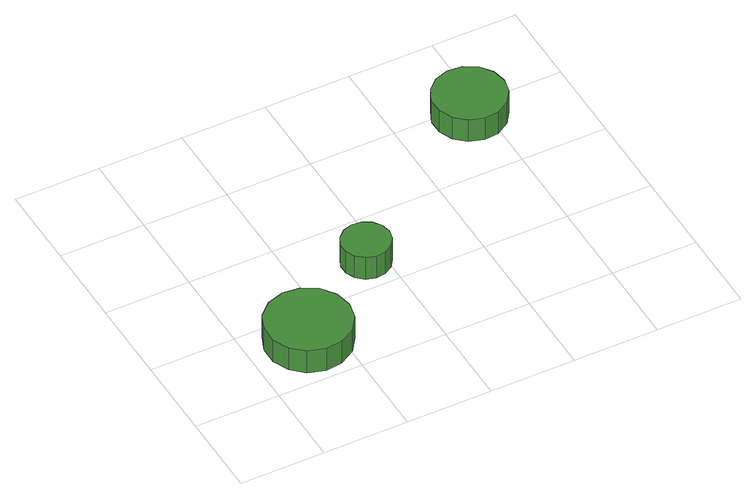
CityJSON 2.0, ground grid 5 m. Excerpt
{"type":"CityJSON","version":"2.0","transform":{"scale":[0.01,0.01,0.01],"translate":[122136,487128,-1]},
"CityObjects":{
"tree1":{"type":"SolitaryVegetationObject","attributes":{"function":"something"},"geometry":[{"type":"MultiSurface","lod":"1","boundaries":[[[0,1,2,3,4,5,6,7,8,9,10,11,12,13,14]],[[15,16,17,18,19,20,21,22,23,24,25,26,27,28,29]],[[0,29,28,1]],[[1,28,27,2]],[[2,27,26,3]],[[3,26,25,4]],[[4,25,24,5]],[[5,24,23,6]],[[6,23,22,7]],[[7,22,21,8]],[[8,21,20,9]],[[9,20,19,10]],[[10,19,18,11]],[[11,18,17,12]],[[12,17,16,13]],[[13,16,15,14]],[[14,15,29,0]]]}]},
"tree2":{"type":"SolitaryVegetationObject","attributes":{"function":"something"},"geometry":[{"type":"MultiSurface","lod":"1","boundaries":[[[30,31,32,33,34,35,36,37,38,39,40,41,42,43,44]],[[45,46,47,48,49,50,51,52,53,54,55,56,57,58,59]],[[30,59,58,31]],[[31,58,57,32]],[[32,57,56,33]],[[33,56,55,34]],[[34,55,54,35]],[[35,54,53,36]],[[36,53,52,37]],[[37,52,51,38]],[[38,51,50,39]],[[39,50,49,40]],[[40,49,48,41]],[[41,48,47,42]],[[42,47,46,43]],[[43,46,45,44]],[[44,45,59,30]]]}]},
"tree3":{"type":"SolitaryVegetationObject","attributes":{"function":"something"},"geometry":[{"type":"MultiSurface","lod":"1","boundaries":[[[60,61,62,63,64,65,66,67,68,69,70,71,72,73,74]],[[75,76,77,78,79,80,81,82,83,84,85,86,87,88,89]],[[60,89,88,61]],[[61,88,87,62]],[[62,87,86,63]],[[63,86,85,64]],[[64,85,84,65]],[[65,84,83,66]],[[66,83,82,67]],[[67,82,81,68]],[[68,81,80,69]],[[69,80,79,70]],[[70,79,78,71]],[[71,78,77,72]],[[72,77,76,73]],[[73,76,75,74]],[[74,75,89,60]]]}]}
},
"vertices":[
[584,300,254],[563,400,254],[503,483,254],[414,534,254],[313,545,254],[215,513,254],[139,445,254],[98,351,254],[98,249,254],[139,155,254],[215,87,254],[313,55,254],[414,66,254],[503,117,254],[563,200,254],[563,200,97],[503,117,97],[414,66,97],[313,55,97],[215,87,97],[139,155,97],[98,249,97],[98,351,97],[139,445,97],[215,513,97],[313,545,97],[414,534,97],[503,483,97],[563,400,97],[584,300,97],
[1039,697,254],[1027,754,254],[993,801,254],[943,830,254],[885,836,254],[829,818,254],[786,779,254],[762,726,254],[762,668,254],[786,615,254],[829,576,254],[885,558,254],[943,564,254],[993,593,254],[1027,640,254],[1027,640,98],[993,593,98],[943,564,98],[885,558,98],[829,576,98],[786,615,98],[762,668,98],[762,726,98],[786,779,98],[829,818,98],[885,836,98],[943,830,98],[993,801,98],[1027,754,98],[1039,697,98],
[2128,1436,254],[2110,1521,254],[2059,1591,254],[1984,1635,254],[1897,1644,254],[1814,1617,254],[1750,1559,254],[1714,1479,254],[1714,1392,254],[1750,1312,254],[1814,1254,254],[1897,1227,254],[1984,1236,254],[2059,1280,254],[2110,1350,254],[2110,1350,99],[2059,1280,99],[1984,1236,99],[1897,1227,99],[1814,1254,99],[1750,1312,99],[1714,1392,99],[1714,1479,99],[1750,1559,99],[1814,1617,99],[1897,1644,99],[1984,1635,99],[2059,1591,99],[2110,1521,99],[2128,1436,99]
]}
